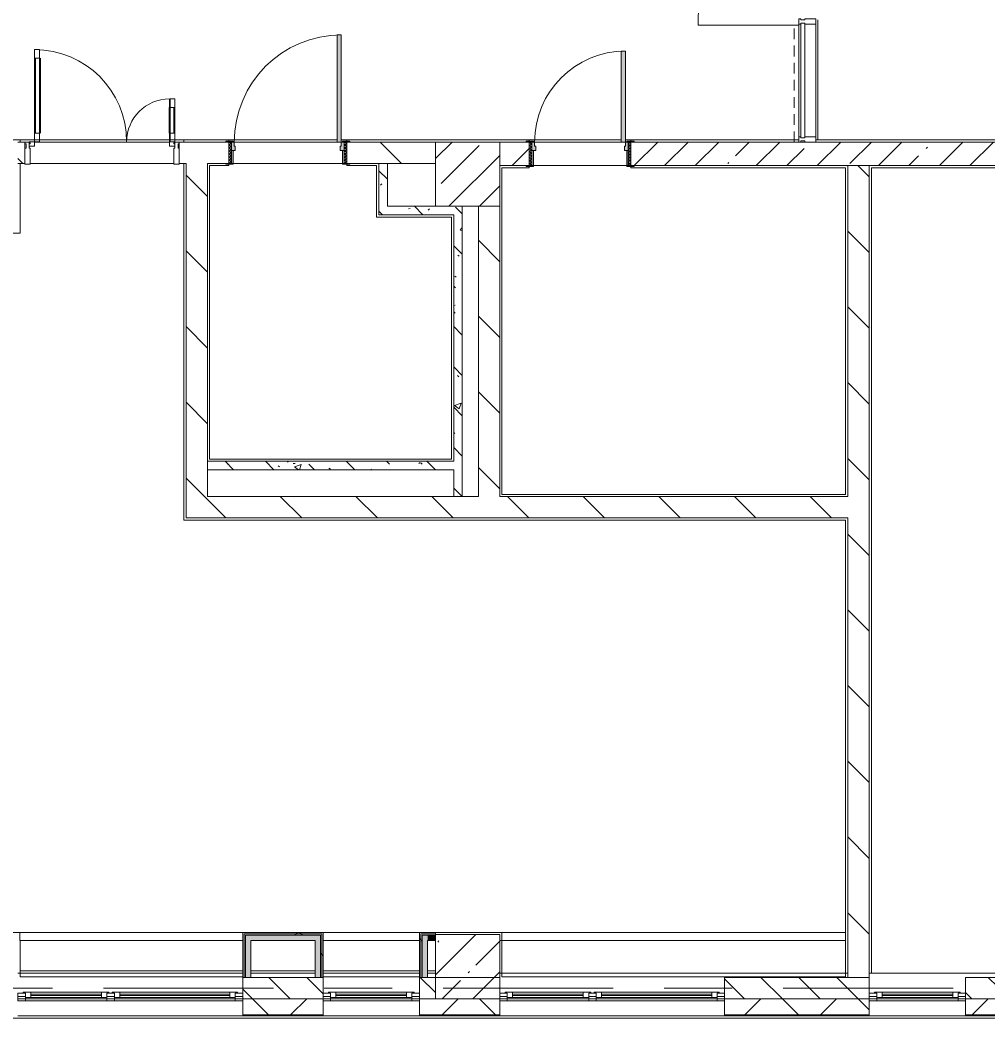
# Model space of a CAD drawing. Header units: millimetres. Extents: x 35881 to 234190, y -8553 to 29063.
# Drawn here: x 119958 to 129000, y -280 to 9040 of the extents above; entities that cross this region are included whole.
import ezdxf

# ---------------------------------------------------------------- set-up
doc = ezdxf.new("R2010")
doc.units = ezdxf.units.MM
doc.linetypes.add('200_ШТРИХ__ш1_п0_6_', pattern=[160, 100, -60])
doc.linetypes.add('Осевая', pattern=[3175, 635, -476.25, 1587.5, -476.25])
for name, color, linetype, lineweight, true_color in [('A-DETL-GENF-3', 7, 'Continuous', 5, 0xaaaaaa), ('A-DOOR-4', 7, 'Continuous', 5, 0xaaaaaa), ('A-DOOR-5', 7, 'Continuous', 5, 0xe2e2e2), ('A-DOOR-FRAM-2', 7, 'Continuous', 5, 0xe2e2e2), ('A-DOOR-FRAM-3', 7, 'Continuous', 5, 0xaaaaaa), ('A-FLOR-1', 7, 'Continuous', 5, 0xaaaaaa), ('I-WALL-2', 7, 'Continuous', 5, 0xe7e7e7), ('I-WALL-5', 7, 'Continuous', 5, 0x787878)]:
    doc.layers.add(name, color=color, linetype=linetype, lineweight=lineweight, true_color=true_color)
for name, color, linetype, lineweight in [('A-DETL-MBND-1', 7, '200_ШТРИХ__ш1_п0_6_', 9), ('A-GLAZ-2', 7, 'Continuous', 5), ('A-GLAZ-CURT-3', 7, 'Continuous', 5), ('A-GLAZ-CWMG-3', 7, 'Continuous', 5), ('A-WALL', 7, 'Continuous', 9), ('A-WALL-3', 7, 'Continuous', 5), ('I-WALL-4', 7, 'Continuous', 5), ('S-COLS-1', 7, 'Continuous', 5), ('Оси-2', 7, 'Осевая', 9)]:
    doc.layers.add(name, color=color, linetype=linetype, lineweight=lineweight)
pattern_1 = [(135, (107179.66, 0), (-353.553, -353.553), [])]
pattern_2 = [(135, (107179.66, 0), (-377.17, -377.17), [533.4, -88.9, 17.78, -88.9]), (135, (107179.66, 376.94), (-377.17, -377.17), []), (50, (107179.66, 0), (637.645, -55.787), [66.675, -733.425]), (355, (107179.66, 0), (-123.35, 668.7), [53.34, -586.74]), (100.451, (107232.8, -4.65), (514.299, 612.908), [56.665, -623.315]), (46.184, (107179.66, 177.8), (948.776, -147.15), [100.01, -1100.137]), (96.636, (107258.7, 165.5), (830.91, 865.997), [85, -934.973]), (351.184, (107179.7, 177.8), (830.92, 865.99), [80.01, -880.11]), (21, (107268.56, 133.35), (530.65, -357.928), [66.675, -733.425]), (326, (107268.56, 133.35), (216.308, 644.658), [53.34, -586.74]), (71.451, (107312.8, 103.5), (746.96, 286.724), [56.665, -623.315]), (37.5, (107179.66, 0), (10.8105, 295.9426), [16.764, -562.864, 16.764, -578.866, -588.962]), (37.5, (107179.66, 0), (10.8105, 295.9426), [-1175.258, 16.764, -572.198]), (7.5, (107179.66, 0), (233.869, 350.632), [16.764, -322.834, 16.764, -549.529, -224.472]), (7.5, (107179.66, 0), (233.869, 350.632), [-905.891, 16.764, -207.708]), (327.5, (106981.4, 0), (474.5678, -20.0513), [16.764, -205.486, 16.764, -676.656, -920.115]), (327.5, (106981.4, 0), (474.5678, -20.0513), [-915.67, 16.764, -903.351]), (317.5, (106892.5, 0), (518.452, 88.993), [16.764, -272.161, 16.764, -443.738, -653.415]), (317.5, (106892.5, 0), (518.452, 88.993), [-749.427, 16.764, -636.651])]
pattern_3 = [(45, (107179.66, 0), (-285.123, 285.123), []), (45, (107464.8, 0), (-285.123, 285.123), [504.031, -100.806, 16.764, -84.042])]
pattern_4 = [(45, (107179.66, 0), (-530.33, 530.33), []), (135, (107179.66, 0), (-530.33, -530.33), [])]

# ---------------------------------------------------------------- blocks, each defined once
blk = doc.blocks.new('120_Окно_СКБ_2Ст - 120_Окно_СКБ_2Ст 2100х2500 _мал створка справа_-22445857-1_10_2_птичка')
at = {"layer": 'A-GLAZ-2'}
for p, q in [((-1050, -127), (-1050, -57)), ((-1050, -57), (-980, -57)), ((1050, -57), (-1050, -57)), ((-980, -57), (-980, -127)), ((150, -87), (-980, -87)), ((-980, -87), (-980, -127)), ((-930, -137), (-930, -87)), ((100, -137), (100, -87)), ((150, -127), (150, -57)), ((150, -57), (220, -57)), ((150, -127), (150, -87)), ((220, -57), (220, -127)), ((980, -87), (220, -87)), ((220, -87), (220, -127)), ((270, -137), (270, -87)), ((930, -137), (930, -87)), ((980, -127), (980, -57)), ((980, -57), (1050, -57)), ((980, -127), (980, -87)), ((1050, -57), (1050, -127)), ((-980, -127), (-1050, -127)), ((-1050, -127), (-1000, -127)), ((-980, -127), (-1000, -127)), ((-1000, -127), (-1000, -137)), ((-1000, -137), (170, -137)), ((170, -137), (-1000, -137)), ((-930, -107), (100, -107)), ((100, -117), (-930, -117)), ((220, -127), (150, -127)), ((170, -127), (150, -127)), ((170, -127), (200, -127)), ((170, -137), (170, -127)), ((220, -127), (200, -127)), ((200, -127), (200, -137)), ((200, -137), (1000, -137)), ((1000, -137), (200, -137)), ((270, -107), (930, -107)), ((930, -117), (270, -117)), ((1050, -127), (980, -127)), ((1000, -127), (980, -127)), ((1000, -127), (1050, -127)), ((1000, -137), (1000, -127))]:
    blk.add_line(p, q, dxfattribs=at)
blk = doc.blocks.new('Прямоугольный импост - Импост структурный с накладкой - 160мм Темный-30756008-1_10_2_птичка')
at = {"layer": 'A-GLAZ-CWMG-3'}
for p, q in [((-50, 0), (-50, 17)), ((-50, 17), (0, 17)), ((-40, 0), (-50, 0)), ((-40, -40), (-40, 0)), ((0, 0), (-10, 0)), ((-10, 0), (-10, -40)), ((0, 17), (0, 0)), ((-50, -140), (-50, -40)), ((-50, -40), (-40, -40)), ((-10, -40), (0, -40)), ((0, -40), (0, -140)), ((0, -140), (-50, -140))]:
    blk.add_line(p, q, dxfattribs=at)
blk = doc.blocks.new('Системная панель - Стекло - 40мм-31920837-1_10_2_птичка')
at = {"layer": 'A-GLAZ-CURT-3'}
for p, q in [((535, 40), (-535, 40)), ((-535, 40), (-535, 0)), ((-535, 0), (535, 0)), ((535, 0), (535, 40))]:
    blk.add_line(p, q, dxfattribs=at)
blk = doc.blocks.new('Прямоугольный импост - Импост структурный с накладкой - 160мм Темный-31920697-1_10_2_птичка')
at = {"layer": 'A-GLAZ-CWMG-3'}
for p, q in [((20053.3, 7950), (20053.3, 9000)), ((20210.3, 7950), (20210.3, 9000))]:
    blk.add_line(p, q, dxfattribs=at)
blk = doc.blocks.new('Прямоугольный импост - Импост структурный с накладкой - 160мм Темный-30755591-1_10_2_птичка')
at = {"layer": 'A-GLAZ-CWMG-3'}
for p, q in [((-25, 0), (-25, 17)), ((-25, 17), (25, 17)), ((-15, 0), (-25, 0)), ((-15, -40), (-15, 0)), ((25, 0), (15, 0)), ((15, 0), (15, -40)), ((25, 17), (25, 0)), ((-25, -140), (-25, -40)), ((-25, -40), (-15, -40)), ((15, -40), (25, -40)), ((25, -40), (25, -140)), ((25, -140), (-25, -140))]:
    blk.add_line(p, q, dxfattribs=at)
blk = doc.blocks.new('120_Окно_СКБ_1Ст - 120_Окно_СКБ_1Ст 900х2500_h_-V271-1_10_2_птичка')
at = {"layer": 'A-GLAZ-2'}
for p, q in [((-450, -127), (-450, -57)), ((-450, -57), (-380, -57)), ((450, -57), (-450, -57)), ((-380, -57), (-380, -127)), ((380, -87), (-380, -87)), ((-380, -87), (-380, -127)), ((-330, -137), (-330, -87)), ((330, -137), (330, -87)), ((380, -127), (380, -57)), ((380, -57), (450, -57)), ((380, -127), (380, -87)), ((450, -57), (450, -127)), ((-380, -127), (-450, -127)), ((-450, -127), (-400, -127)), ((-380, -127), (-400, -127)), ((-400, -127), (-400, -137)), ((-400, -137), (400, -137)), ((400, -137), (-400, -137)), ((-330, -107), (330, -107)), ((330, -117), (-330, -117)), ((450, -127), (380, -127)), ((400, -127), (380, -127)), ((400, -127), (450, -127)), ((400, -137), (400, -127))]:
    blk.add_line(p, q, dxfattribs=at)
blk = doc.blocks.new('BSC_Колонна _Прямоугольная - 600х600-V342-1_10_2_птичка')
at = {"layer": 'S-COLS-1'}
h = blk.add_hatch(dxfattribs=at)
h.set_pattern_fill('FP_170', color=256, style=0, pattern_type=2)
h.set_pattern_definition([(45, (-16960, -7600), (-285.123, 285.123), []), (45, (-16674.88, -7600), (-285.123, 285.123), [504.031, -100.806, 16.764, -84.042])])
h.paths.add_polyline_path([(100, -300), (300, -300), (300, 300), (-300, 300), (-300, -300)])
for p, q in [((300, 300), (-300, 300)), ((-300, 300), (-300, -300)), ((300, -300), (300, 300)), ((-300, -300), (300, -300))]:
    blk.add_line(p, q, dxfattribs=at)
blk = doc.blocks.new('110_Дверь_СКБ_1Ст_Внутренняя1 - Д-7_л__950x2100h_Туалет-V352-1_10_2_птичка')
at = {"layer": 'A-DOOR-4'}
h = blk.add_hatch(dxfattribs=at)
h.set_pattern_fill('FP_114', color=256, style=0, pattern_type=2)
h.set_pattern_definition([(135, (1826.41, 174.685), (-14.14214, -14.14214), []), (225, (1826.41, 174.685), (14.14214, -14.14214), [])])
h.paths.add_polyline_path([(487.5, -110), (487.5, 110), (462.5, 110), (462.5, -110)])
at = {"layer": 'A-DOOR-5'}
h = blk.add_hatch(color=256, dxfattribs=at)
h.paths.add_polyline_path([(-437.5, 30), (-402.5, 30), (-402.5, 70), (-412.5, 70), (-412.5, 110), (-437.5, 110)])
h.paths.add_polyline_path([(447.5, 30), (462.5, 30), (462.5, 110), (437.5, 110), (437.5, 70), (427.5, 70), (427.5, 30), (437.5, 30)])
at = {"layer": 'A-DOOR-FRAM-2'}
for points in [[(414.4, 110), (437.5, 110), (437.5, 960), (397.5, 960), (397.5, 110)], [(-437.5, 110), (-422.5, 110), (-422.5, 118), (-492.5, 118), (-492.5, 110), (-442.4, 110)], [(517.5, 110), (517.5, 118), (447.5, 118), (447.5, 110), (487.5, 110)], [(-422.5, -110), (-422.5, 30), (-437.5, 30), (-437.5, -110)], [(462.5, -110), (462.5, 30), (447.5, 30), (447.5, -110)], [(-492.5, -118), (-422.5, -118), (-422.5, -110), (-492.5, -110)], [(517.5, -118), (517.5, -110), (447.5, -110), (447.5, -118), (492.2, -118)]]:
    blk.add_hatch(color=256, dxfattribs=at).paths.add_polyline_path(points)
at = {"layer": 'A-DOOR-FRAM-3'}
h = blk.add_hatch(dxfattribs=at)
h.set_pattern_fill('FP_115', color=256, style=0, pattern_type=2)
h.set_pattern_definition([(45, (-296.384, 174.685), (-14.1421, 14.1421), []), (135, (-296.384, 174.685), (-14.1421, -14.1421), [])])
h.paths.add_polyline_path([(-460.8, -110), (-437.5, -110), (-442.4, 110), (-462.5, 110), (-461.3, -110)])
at = {"layer": 'A-DOOR-4'}
for p, q in [((437.5, 960), (397.5, 960)), ((397.5, 960), (397.5, 110)), ((437.5, 110), (437.5, 960)), ((397.5, 110), (437.5, 110))]:
    blk.add_line(p, q, dxfattribs=at)
blk.add_arc((437.5, 110), 850, 90, 180, dxfattribs=at)
at = {"layer": 'A-DOOR-FRAM-3'}
for p, q in [((-422.5, 118), (-492.5, 118)), ((-492.5, 118), (-492.5, 110)), ((-492.5, 110), (-422.5, 110)), ((-437.5, 110), (-462.5, 110)), ((-462.5, 110), (-462.5, -110)), ((-412.5, 110), (-437.5, 110)), ((-437.5, 110), (-437.5, 30)), ((-437.5, -110), (-437.5, 110)), ((-422.5, 110), (-437.5, 110)), ((-437.5, 110), (-437.5, 109)), ((-437.5, 109), (-422.5, 109)), ((-422.5, 110), (-422.5, 118)), ((-422.5, 109), (-422.5, 110)), ((-412.5, 70), (-412.5, 110)), ((437.5, 110), (437.5, 70)), ((462.5, 110), (437.5, 110)), ((517.5, 118), (447.5, 118)), ((447.5, 118), (447.5, 110)), ((462.5, 110), (447.5, 110)), ((447.5, 110), (447.5, 109)), ((447.5, 110), (517.5, 110)), ((447.5, 109), (462.5, 109)), ((462.5, 30), (462.5, 110)), ((487.5, 110), (462.5, 110)), ((462.5, 110), (462.5, -110)), ((462.5, 109), (462.5, 110)), ((487.5, -110), (487.5, 110)), ((517.5, 110), (517.5, 118)), ((-437.5, 30), (-402.5, 30)), ((-422.5, 30), (-437.5, 30)), ((-437.5, 30), (-437.5, -110)), ((-422.5, -110), (-422.5, 30)), ((-402.5, 70), (-412.5, 70)), ((-402.5, 30), (-402.5, 70)), ((437.5, 70), (427.5, 70)), ((427.5, 70), (427.5, 30)), ((427.5, 30), (462.5, 30)), ((462.5, 30), (447.5, 30)), ((447.5, 30), (447.5, -110)), ((462.5, -110), (462.5, 30)), ((-422.5, -110), (-492.5, -110)), ((-492.5, -110), (-492.5, -118)), ((-492.5, -118), (-422.5, -118)), ((-462.5, -110), (-437.5, -110)), ((-437.5, -110), (-422.5, -110)), ((-422.5, -118), (-422.5, -110)), ((447.5, -110), (462.5, -110)), ((517.5, -110), (447.5, -110)), ((447.5, -110), (447.5, -118)), ((447.5, -118), (517.5, -118)), ((462.5, -110), (487.5, -110)), ((517.5, -118), (517.5, -110))]:
    blk.add_line(p, q, dxfattribs=at)
blk = doc.blocks.new('110_Дверь_СКБ_1Ст_Внутренняя1 - Д-4 1100x2100h_су мгн-31800557-1_10_2_птичка')
at = {"layer": 'A-DOOR-4'}
h = blk.add_hatch(dxfattribs=at)
h.set_pattern_fill('FP_116', color=256, style=0, pattern_type=2)
h.set_pattern_definition([(135, (1751.41, 164.685), (-14.14214, -14.14214), []), (225, (1751.41, 164.685), (14.14214, -14.14214), [])])
h.paths.add_polyline_path([(562.5, 100), (537.5, 100), (537.5, -100), (562.5, -100)])
at = {"layer": 'A-DOOR-5'}
h = blk.add_hatch(color=256, dxfattribs=at)
h.paths.add_polyline_path([(537.5, 20), (537.5, 100), (512.5, 100), (512.5, 60), (502.5, 60), (502.5, 20), (522.5, 20)])
h.paths.add_polyline_path([(-477.5, 44), (-477.5, 60), (-487.5, 60), (-487.5, 100), (-512.5, 100), (-512.5, 20), (-477.5, 20)])
at = {"layer": 'A-DOOR-FRAM-2'}
for points in [[(512.5, 120), (512.5, 1100), (472.5, 1100), (472.5, 100), (512.5, 100), (512.5, 111.4)], [(-497.5, 100), (-497.5, 108), (-567.5, 108), (-567.5, 100), (-512.5, 100)], [(592.5, 108), (522.5, 108), (522.5, 100), (592.5, 100)], [(-497.5, 20), (-512.5, 20), (-512.5, -100), (-497.5, -100)], [(537.5, 20), (522.5, 20), (522.5, -100), (537.5, -100)], [(-497.5, -100), (-567.5, -100), (-567.5, -108), (-497.5, -108)], [(592.5, -108), (592.5, -100), (522.5, -100), (522.5, -108), (562.5, -108)]]:
    blk.add_hatch(color=256, dxfattribs=at).paths.add_polyline_path(points)
at = {"layer": 'A-DOOR-FRAM-3'}
h = blk.add_hatch(dxfattribs=at)
h.set_pattern_fill('FP_117', color=256, style=0, pattern_type=2)
h.set_pattern_definition([(45, (-371.384, 164.685), (-14.1421, 14.1421), []), (135, (-371.384, 164.685), (-14.1421, -14.1421), [])])
h.paths.add_polyline_path([(-512.5, -100), (-512.5, 100), (-537.5, 100), (-537.5, -100)])
at = {"layer": 'A-DOOR-4'}
for p, q in [((512.5, 1100), (472.5, 1100)), ((472.5, 1100), (472.5, 100)), ((512.5, 100), (512.5, 1100)), ((472.5, 100), (512.5, 100))]:
    blk.add_line(p, q, dxfattribs=at)
blk.add_arc((512.5, 100), 1000, 90, 180, dxfattribs=at)
at = {"layer": 'A-DOOR-FRAM-3'}
for p, q in [((-497.5, 108), (-567.5, 108)), ((-567.5, 108), (-567.5, 100)), ((-567.5, 100), (-497.5, 100)), ((-512.5, 100), (-537.5, 100)), ((-537.5, 100), (-537.5, -100)), ((-487.5, 100), (-512.5, 100)), ((-512.5, 100), (-512.5, 20)), ((-512.5, -100), (-512.5, 100)), ((-497.5, 100), (-512.5, 100)), ((-512.5, 100), (-512.5, 99)), ((-512.5, 99), (-497.5, 99)), ((-497.5, 100), (-497.5, 108)), ((-497.5, 99), (-497.5, 100)), ((-487.5, 60), (-487.5, 100)), ((512.5, 100), (512.5, 60)), ((537.5, 100), (512.5, 100)), ((592.5, 108), (522.5, 108)), ((522.5, 108), (522.5, 100)), ((537.5, 100), (522.5, 100)), ((522.5, 100), (522.5, 99)), ((522.5, 100), (592.5, 100)), ((522.5, 99), (537.5, 99)), ((537.5, 20), (537.5, 100)), ((562.5, 100), (537.5, 100)), ((537.5, 100), (537.5, -100)), ((537.5, 99), (537.5, 100)), ((562.5, -100), (562.5, 100)), ((592.5, 100), (592.5, 108)), ((-512.5, 20), (-477.5, 20)), ((-497.5, 20), (-512.5, 20)), ((-512.5, 20), (-512.5, -100)), ((-497.5, -100), (-497.5, 20)), ((-477.5, 60), (-487.5, 60)), ((-477.5, 20), (-477.5, 60)), ((512.5, 60), (502.5, 60)), ((502.5, 60), (502.5, 20)), ((502.5, 20), (537.5, 20)), ((537.5, 20), (522.5, 20)), ((522.5, 20), (522.5, -100)), ((537.5, -100), (537.5, 20)), ((-497.5, -100), (-567.5, -100)), ((-567.5, -100), (-567.5, -108)), ((-567.5, -108), (-497.5, -108)), ((-537.5, -100), (-512.5, -100)), ((-512.5, -100), (-497.5, -100)), ((-497.5, -108), (-497.5, -100)), ((522.5, -100), (537.5, -100)), ((592.5, -100), (522.5, -100)), ((522.5, -100), (522.5, -108)), ((522.5, -108), (592.5, -108)), ((537.5, -100), (562.5, -100)), ((592.5, -108), (592.5, -100))]:
    blk.add_line(p, q, dxfattribs=at)
blk = doc.blocks.new('Прямоугольный импост - Импост структурный с накладкой - 190мм-32633035-1_10_2_птичка')
at = {"layer": 'A-GLAZ-CWMG-3'}
for p, q in [((-50, 40), (-50, 190)), ((-50, 190), (0, 190)), ((0, 190), (0, 40)), ((-40, 40), (-50, 40)), ((-50, -17), (-50, 0)), ((-50, 0), (-40, 0)), ((-40, 0), (-40, 40)), ((-10, 40), (-10, 0)), ((0, 40), (-10, 40)), ((-10, 0), (0, 0)), ((0, 0), (0, -17)), ((0, -17), (-50, -17))]:
    blk.add_line(p, q, dxfattribs=at)
blk = doc.blocks.new('Дверь_Витражная_остекление_ - ВВ-6 остекление-32633143-1_10_2_птичка')
at = {"layer": 'A-DETL-GENF-3'}
for p, q in [((-630, 880), (-585, 880)), ((-630, 880), (-630, 20)), ((-585, 880), (-630, 880)), ((-630, 880), (-630, 20)), ((-585, 880), (-585, 20)), ((-585, 20), (-585, 880)), ((-630, 800), (-585, 800)), ((-620, 800), (-620, 100)), ((-576, 800), (-576, 100)), ((680, 420), (635, 420)), ((635, 420), (635, 20)), ((680, 420), (635, 420)), ((635, 420), (635, 20)), ((680, 420), (680, 20)), ((680, 20), (680, 420)), ((626, 340), (626, 100)), ((680, 340), (635, 340)), ((670, 340), (670, 100)), ((-630, 100), (-585, 100)), ((680, 100), (635, 100)), ((-585, 20), (-630, 20)), ((-630, 20), (-585, 20))]:
    blk.add_line(p, q, dxfattribs=at)
at = {"layer": 'A-DOOR-4'}
for p, q in [((-630, 880), (-630, 20)), ((630, 420), (630, 20)), ((-630, 20), (-680, 20)), ((-680, 20), (-680, -20)), ((-630, -20), (-630, 20)), ((680, 20), (630, 20)), ((630, 20), (630, -20)), ((680, -20), (680, 20)), ((-680, -20), (-630, -20)), ((630, -20), (680, -20))]:
    blk.add_line(p, q, dxfattribs=at)
for centre, radius, start, end in [((-630, 20), 860, 360, 90), ((630, 20), 400, 90, 180)]:
    blk.add_arc(centre, radius, start, end, dxfattribs=at)
blk = doc.blocks.new('Прямоугольный импост - Импост структурный с накладкой - 190мм-33226183-1_10_2_птичка')
at = {"layer": 'A-GLAZ-CWMG-3'}
for p, q in [((0, 190), (-50, 190)), ((-50, 190), (-50, 40)), ((0, 40), (0, 190)), ((-50, 40), (-40, 40)), ((-40, 0), (-50, 0)), ((-50, 0), (-50, -17)), ((-40, 40), (-40, 0)), ((-10, 0), (-10, 40)), ((-10, 40), (0, 40)), ((0, 0), (-10, 0)), ((0, -17), (0, 0)), ((-50, -17), (0, -17))]:
    blk.add_line(p, q, dxfattribs=at)
blk = doc.blocks.new('Зашивка приборов отопления19 - Зашивка приборов отопления-33282289-1_10_2_птичка')
at = {"layer": 'A-WALL-3'}
for p, q in [((12140, 520), (10058.6, 520)), ((10058.6, 520), (10058.6, 445)), ((10058.6, 445), (12140, 445)), ((12140, 445), (10060.9, 445)), ((10060.9, 445), (10060.9, 105)), ((10060.9, 105), (12140, 105))]:
    blk.add_line(p, q, dxfattribs=at)
blk = doc.blocks.new('Зашивка приборов отопления20 - Зашивка приборов отопления-33282357-1_10_2_птичка')
at = {"layer": 'A-WALL-3'}
for p, q in [((10960, 520), (10060, 520)), ((10060, 445), (10960, 445)), ((10960, 445), (10060.9, 445)), ((10060.9, 445), (10060.9, 105)), ((10060.9, 105), (10960, 105))]:
    blk.add_line(p, q, dxfattribs=at)
blk = doc.blocks.new('Зашивка приборов отопления21 - Зашивка приборов отопления-33282451-1_10_2_птичка')
at = {"layer": 'A-WALL-3'}
for p, q in [((13270.9, 520), (10060, 520)), ((10060, 520), (10060, 445)), ((13270.9, 445), (13270.9, 520)), ((10060, 445), (13270.9, 445)), ((13270.9, 445), (10060.9, 445)), ((10060.9, 445), (10060.9, 105)), ((13270.9, 105), (13270.9, 445)), ((10060.9, 105), (13270.9, 105))]:
    blk.add_line(p, q, dxfattribs=at)

msp = doc.modelspace()

# ---------------------------------------------------------------- hatches: boundary and pattern name
at = {"layer": 'A-WALL-3'}
h = msp.add_hatch(dxfattribs=at)
h.set_pattern_fill('FP_66', color=256, style=0, pattern_type=2)
h.set_pattern_definition([(135, (107179.66, 0), (-176.7767, -176.7767), [])])
h.paths.add_polyline_path([(114009.7, -100), (114839.7, -100), (114839.7, 100), (114009.7, 100), (114009.7, -80)])
h.paths.add_polyline_path([(129089.7, -100), (129089.7, 100), (128789.7, 100), (128789.7, -100)])
h.paths.add_polyline_path([(134489.7, -100), (135489.4, -100), (135489.4, 100), (134489.7, 100), (134489.7, -80)])
h.paths.add_polyline_path([(116339.4, -100), (117089.7, -100), (117089.7, 100), (116339.4, 100), (116339.4, -80)])
h.paths.add_polyline_path([(119339.7, -100), (119339.7, 100), (119189.7, 100), (119189.7, -100)])
h.paths.add_polyline_path([(127669.7, -100), (127889.7, -100), (127889.7, 100), (126539.7, 100), (126539.7, -100), (126574.8, -100)])
h.paths.add_polyline_path([(133589.7, -100), (133589.7, 100), (133339.7, 100), (133339.7, -100)])
h.paths.add_polyline_path([(122789.7, -100), (122789.7, 100), (122039.7, 100), (122039.7, -100)])
h.paths.add_polyline_path([(123689.7, -100), (123839.7, -94.4), (123839.7, 100), (123689.7, 100), (123689.7, -80)])
h.paths.add_polyline_path([(129814.7, -100), (129814.7, 100), (129689.7, 100), (129689.7, -100)])
h.paths.add_polyline_path([(132614.7, -100), (132739.7, -100), (132739.7, 100), (132614.7, 100), (132614.7, -80)])
h = msp.add_hatch(dxfattribs=at)
h.set_pattern_fill('FP_74', color=256, style=0, pattern_type=2)
h.set_pattern_definition([(45, (107179.66, 0), (-353.5534, 353.5534), []), (135, (107179.66, 0), (-353.5534, -353.5534), [])])
h.paths.add_polyline_path([(145570.7, -250), (145570.7, -100), (145169.7, -100), (145169.7, -250)])
h.paths.add_polyline_path([(141049.7, -250), (141049.7, -100), (140189.7, -100), (140189.7, -250)])
h.paths.add_polyline_path([(137389.7, -250), (137389.7, -100), (136389.4, -100), (136389.4, -250), (136799.1, -250)])
h.paths.add_polyline_path([(143149.7, -250), (144269.7, -250), (144269.7, -100), (143149.7, -100), (143149.7, -190.3)])
h.paths.add_polyline_path([(134489.7, -250), (135489.4, -250), (135489.4, -100), (134489.7, -100), (134489.7, -211.8)])
h.paths.add_polyline_path([(128789.7, -250), (129814.7, -250), (129814.7, -100), (128789.7, -100), (128789.7, -226)])
h.paths.add_polyline_path([(126574.8, -250), (127889.7, -250), (127889.7, -100), (126539.7, -100), (126539.7, -250)])
h.paths.add_polyline_path([(124439.7, -250), (124439.7, -100), (123689.7, -100), (123689.7, -250), (123786.4, -250)])
h.paths.add_polyline_path([(122789.7, -250), (122789.7, -100), (122039.7, -100), (122039.7, -250)])
h.paths.add_polyline_path([(133589.7, -250), (133589.7, -100), (132614.7, -100), (132614.7, -250), (133081.2, -250)])
h.paths.add_polyline_path([(119189.7, -250), (119939.7, -248), (119939.7, -100), (119189.7, -100), (119189.7, -249.9)])
h.paths.add_polyline_path([(117089.7, -250), (117089.7, -100), (116339.4, -100), (116339.4, -250), (116350.6, -250)])
h.paths.add_polyline_path([(115439.4, -250), (115439.4, -100), (114009.7, -100), (114009.7, -250), (115421.1, -250)])
h.paths.add_polyline_path([(110909.7, -250), (110909.7, -100), (106919.7, -100), (106919.7, -250), (110773.8, -250)])
at = {"layer": 'I-WALL-2'}
for points in [[(122064.7, 100), (122114.7, 100), (122114.7, 495), (122064.7, 495), (122064.7, 120)], [(122114.7, 445), (122764.7, 445), (122764.7, 495), (122114.7, 495)], [(123716.9, 100), (123764.7, 100), (123764.7, 495), (123714.7, 495), (123714.7, 100)], [(123839.7, 445), (123838.3, 495), (123764.7, 495), (123764.7, 445), (123838.3, 445)], [(122764.7, 100), (122764.7, 445), (122714.7, 445), (122714.7, 100)]]:
    msp.add_hatch(color=256, dxfattribs=at).paths.add_polyline_path(points)
at = {"layer": 'I-WALL-4'}
h = msp.add_hatch(dxfattribs=at)
h.set_pattern_fill('FP_73', color=256, style=0, pattern_type=2)
h.set_pattern_definition(pattern_1)
h.paths.add_polyline_path([(119939.7, 7700), (120004.7, 7700), (120004.7, 7900), (119939.7, 7900)])
h.paths.add_polyline_path([(121509.7, 7700), (121909.7, 7700), (121909.7, 7900), (121444.7, 7894.4), (121444.7, 7700), (121489.7, 7700)])
h.paths.add_polyline_path([(123039.7, 7700), (123839.7, 7700), (123839.7, 7900), (123009.7, 7900), (123009.7, 7700)])
h = msp.add_hatch(dxfattribs=at)
h.set_pattern_fill('FP_67', color=256, style=0, pattern_type=2)
h.set_pattern_definition(pattern_3)
h.paths.add_polyline_path([(127219.9, 7680), (129089.7, 7680), (129089.7, 7900), (125664.7, 7900), (125664.7, 7680), (126574.8, 7680)])
h.paths.add_polyline_path([(124439.7, 7680), (124714.7, 7680), (124714.7, 7900), (124439.7, 7900), (124439.7, 7841.3)])
h = msp.add_hatch(dxfattribs=at)
h.set_pattern_fill('FP_73', color=256, style=0, pattern_type=2)
h.set_pattern_definition(pattern_1)
h.paths.add_polyline_path([(121709.7, 4590), (121709.7, 7700), (121509.7, 7700), (121509.7, 4590), (121577.1, 4590)])
h = msp.add_hatch(dxfattribs=at)
h.set_pattern_fill('FP_73', color=256, style=0, pattern_type=2)
h.set_pattern_definition(pattern_1)
h.paths.add_polyline_path([(127889.7, 100), (127889.7, 7680), (127689.7, 7680), (127689.7, 100)])
h = msp.add_hatch(dxfattribs=at)
h.set_pattern_fill('FP_73', color=256, style=0, pattern_type=2)
h.set_pattern_definition(pattern_1)
h.paths.add_polyline_path([(124239.7, 4590), (124439.7, 4590), (124439.7, 7300), (124239.7, 7300), (124239.7, 4610)])
h = msp.add_hatch(dxfattribs=at)
h.set_pattern_fill('FP_73', color=256, style=0, pattern_type=2)
h.set_pattern_definition(pattern_1)
h.paths.add_polyline_path([(127669.7, 4390), (127689.7, 4390), (127689.7, 4590), (121509.7, 4590), (121509.7, 4390), (126574.8, 4390)])
h = msp.add_hatch(dxfattribs=at)
h.set_pattern_fill('FP_180', color=256, style=0, pattern_type=2)
h.set_pattern_definition(pattern_4)
h.paths.add_polyline_path([(122052.2, 507.5), (122789.7, 507.5), (122789.7, 520), (122052.2, 520)])
h = msp.add_hatch(dxfattribs=at)
h.set_pattern_fill('FP_180', color=256, style=0, pattern_type=2)
h.set_pattern_definition(pattern_4)
h.paths.add_polyline_path([(122777.2, 495), (122777.2, 507.5), (122064.7, 507.5), (122064.7, 495), (122764.7, 495)])
h = msp.add_hatch(dxfattribs=at)
h.set_pattern_fill('FP_180', color=256, style=0, pattern_type=2)
h.set_pattern_definition(pattern_4)
h.paths.add_polyline_path([(122777.2, 100), (122777.2, 495), (122764.7, 495), (122764.7, 100)])
h = msp.add_hatch(dxfattribs=at)
h.set_pattern_fill('FP_180', color=256, style=0, pattern_type=2)
h.set_pattern_definition(pattern_4)
h.paths.add_polyline_path([(122789.7, 100), (122789.7, 507.5), (122777.2, 507.5), (122777.2, 100)])
h = msp.add_hatch(dxfattribs=at)
h.set_pattern_fill('FP_180', color=256, style=0, pattern_type=2)
h.set_pattern_definition(pattern_4)
h.paths.add_polyline_path([(123700.6, 100), (123702.2, 100), (123702.2, 520), (123689.7, 520), (123689.7, 100)])
h = msp.add_hatch(dxfattribs=at)
h.set_pattern_fill('FP_180', color=256, style=0, pattern_type=2)
h.set_pattern_definition(pattern_4)
h.paths.add_polyline_path([(123714.7, 100), (123714.7, 507.5), (123702.2, 507.5), (123702.2, 100)])
at = {"layer": 'I-WALL-5'}
h = msp.add_hatch(dxfattribs=at)
h.set_pattern_fill('FP_89', color=256, style=0, pattern_type=2)
h.set_pattern_definition(pattern_2)
h.paths.add_polyline_path([(123389.7, 7220), (123389.7, 7700), (123309.7, 7700), (123309.7, 7220)])
h = msp.add_hatch(dxfattribs=at)
h.set_pattern_fill('FP_89', color=256, style=0, pattern_type=2)
h.set_pattern_definition(pattern_2)
h.paths.add_polyline_path([(123389.7, 7220), (124009.7, 7220), (124009.7, 7300), (123389.7, 7300), (123389.7, 7274)])
h = msp.add_hatch(dxfattribs=at)
h.set_pattern_fill('FP_89', color=256, style=0, pattern_type=2)
h.set_pattern_definition(pattern_2)
h.paths.add_polyline_path([(124089.7, 4590), (124089.7, 7300), (124009.7, 7300), (124009.7, 4590)])
h = msp.add_hatch(dxfattribs=at)
h.set_pattern_fill('FP_89', color=256, style=0, pattern_type=2)
h.set_pattern_definition(pattern_2)
h.paths.add_polyline_path([(124009.7, 4840), (124009.7, 4920), (121709.7, 4920), (121709.7, 4840), (123989.7, 4840)])
at = {"layer": 'S-COLS-1'}
h = msp.add_hatch(dxfattribs=at)
h.set_pattern_fill('FP_67', color=256, style=0, pattern_type=2)
h.set_pattern_definition(pattern_3)
h.paths.add_polyline_path([(124005.1, -100), (124439.7, -100), (124439.7, 500), (123839.7, 500), (123839.7, -100)])

# ---------------------------------------------------------------- linework, layer by layer
at = {"layer": 'A-DETL-MBND-1'}
msp.add_line((127189.7, 7900), (127189.7, 8991.3), dxfattribs=at)
at = {"layer": 'A-FLOR-1'}
for p, q in [((126292.9, 8991.3), (127232.9, 8991.3)), ((127409.7, 9040), (127409.7, 7920)), ((110172.9, 7920), (122919.7, 7920)), ((119959.7, 7920), (119959.7, 7900)), ((121489.7, 7900), (121489.7, 7920)), ((121909.7, 7920), (121909.7, 7908)), ((122959.7, 7920), (125574.7, 7920)), ((123009.7, 7908), (123009.7, 7920)), ((124714.7, 7920), (124714.7, 7908)), ((125614.7, 7920), (127232.9, 7920)), ((125664.7, 7908), (125664.7, 7920)), ((127389.9, 7920), (137389.7, 7920)), ((119959.7, 7700), (119959.7, 7050)), ((121489.7, 4370), (121489.7, 7700)), ((121909.7, 7680), (121729.7, 7680)), ((121729.7, 7680), (121729.7, 4940)), ((121909.7, 7692), (121909.7, 7680)), ((123009.7, 7680), (123009.7, 7692)), ((123289.7, 7680), (123009.7, 7680)), ((123289.7, 7200), (123289.7, 7680)), ((124714.7, 7660), (124459.7, 7660)), ((124459.7, 7660), (124459.7, 4610)), ((124714.7, 7672), (124714.7, 7660)), ((125664.7, 7660), (125664.7, 7672)), ((127669.7, 7660), (125664.7, 7660)), ((127669.7, 4610), (127669.7, 7660)), ((129069.7, 7660), (127909.7, 7660)), ((127909.7, 7660), (127909.7, 140)), ((123989.7, 7200), (123289.7, 7200)), ((123989.7, 4940), (123989.7, 7200)), ((119959.7, 7050), (118639.7, 7050)), ((121729.7, 4940), (123989.7, 4940)), ((124459.7, 4610), (127669.7, 4610)), ((127669.7, 4370), (121489.7, 4370)), ((127669.7, 520), (127669.7, 4370)), ((119319.7, 520), (119958.2, 520)), ((123839.7, 520), (124458.8, 520)), ((119959.7, 445), (119959.7, 140)), ((122039.7, 445), (119959.7, 445)), ((123689.7, 445), (122789.7, 445)), ((123838.3, 160.3), (123838.3, 445)), ((127669.7, 445), (124439.7, 445)), ((127669.7, 140), (127669.7, 445)), ((119959.7, 160.3), (122039.7, 160.3)), ((122114.7, 160.3), (122714.7, 160.3)), ((122789.7, 160.3), (123689.7, 160.3)), ((123764.7, 160.3), (123838.3, 160.3))]:
    msp.add_line(p, q, dxfattribs=at)
msp.add_arc((127236.6, 9041.3), 945, 107.75279, 183.03294, dxfattribs=at)
at = {"layer": 'A-WALL'}
for p, q in [((123389.7, 7700), (123309.7, 7700)), ((127889.7, 7680), (127689.7, 7680)), ((121709.7, 4920), (121709.7, 4840)), ((124009.7, 4590), (124089.7, 4590)), ((122052.2, 507.5), (122052.2, 100)), ((122777.2, 507.5), (122052.2, 507.5)), ((122064.7, 495), (122064.7, 100)), ((122764.7, 495), (122064.7, 495)), ((122764.7, 100), (122764.7, 495)), ((122777.2, 100), (122777.2, 507.5)), ((123702.2, 507.5), (123702.2, 100)), ((123839.7, 507.5), (123702.2, 507.5)), ((123714.7, 495), (123714.7, 100)), ((123839.7, 495), (123714.7, 495)), ((127689.7, 100), (127889.7, 100)), ((122789.7, -100), (122039.7, -100)), ((124439.7, -100), (123689.7, -100)), ((127889.7, -100), (126539.7, -100)), ((129089.7, -100), (128789.7, -100)), ((122039.7, -250), (122789.7, -250)), ((122039.7, -253), (122789.7, -253)), ((123689.7, -250), (124439.7, -250)), ((123689.7, -253), (124439.7, -253)), ((126539.7, -250), (127889.7, -250)), ((126539.7, -253), (127889.7, -253)), ((128789.7, -250), (129814.7, -250)), ((128789.7, -253), (129814.7, -253))]:
    msp.add_line(p, q, dxfattribs=at)
at = {"layer": 'A-WALL-3'}
for p, q in [((122039.7, 100), (122039.7, -258)), ((122714.7, 100), (122114.7, 100)), ((122789.7, -258), (122789.7, 100)), ((123689.7, 100), (123689.7, -258)), ((124439.7, 100), (123764.7, 100)), ((124439.7, -258), (124439.7, 100)), ((127689.7, 100), (126539.7, 100)), ((126539.7, 100), (126539.7, -258)), ((127889.7, -258), (127889.7, 100)), ((129089.7, 100), (128789.7, 100)), ((128789.7, 100), (128789.7, -258)), ((119939.7, -100), (122039.7, -100)), ((122789.7, -100), (123689.7, -100)), ((124439.7, -100), (126539.7, -100)), ((127889.7, -100), (128789.7, -100)), ((119939.7, -258), (133589.7, -258)), ((179459.7, -280), (106889.7, -280))]:
    msp.add_line(p, q, dxfattribs=at)
at = {"layer": 'I-WALL-4'}
for p, q in [((120004.7, 7900), (119939.7, 7900)), ((120004.7, 7700), (120004.7, 7900)), ((120094.7, 7900), (121354.7, 7900)), ((121879.7, 7900), (121444.7, 7900)), ((121444.7, 7900), (121444.7, 7700)), ((121959.7, 7900), (122919.7, 7900)), ((123839.7, 7900), (123039.7, 7900)), ((124684.7, 7900), (124439.7, 7900)), ((124764.7, 7900), (125574.7, 7900)), ((129089.7, 7900), (125694.7, 7900)), ((119939.7, 7700), (120004.7, 7700)), ((121395.1, 7700), (120054.2, 7700)), ((121444.7, 7700), (121509.7, 7700)), ((121509.7, 7700), (121509.7, 4390)), ((121709.7, 7700), (121879.7, 7700)), ((121709.7, 4920), (121709.7, 7700)), ((122969.7, 7700), (121949.7, 7700)), ((123039.7, 7700), (123309.7, 7700)), ((123309.7, 7700), (123309.7, 7220)), ((123389.7, 7700), (123839.7, 7700)), ((123389.7, 7300), (123389.7, 7700)), ((124439.7, 7680), (124684.7, 7680)), ((125624.7, 7680), (124754.7, 7680)), ((125694.7, 7680), (127689.7, 7680)), ((127689.7, 7680), (127689.7, 4590)), ((127889.7, 100), (127889.7, 7680)), ((127889.7, 7680), (129089.7, 7680)), ((123839.7, 7300), (123389.7, 7300)), ((124089.7, 4590), (124089.7, 7300)), ((124239.7, 7300), (124239.7, 4590)), ((124439.7, 4590), (124439.7, 7300)), ((123309.7, 7220), (124009.7, 7220)), ((124009.7, 7220), (124009.7, 4920)), ((124009.7, 4920), (121709.7, 4920)), ((121709.7, 4840), (124009.7, 4840)), ((121709.7, 4590), (121709.7, 4840)), ((124009.7, 4840), (124009.7, 4590)), ((124009.7, 4590), (121709.7, 4590)), ((124239.7, 4590), (124089.7, 4590)), ((127689.7, 4590), (124439.7, 4590)), ((121509.7, 4390), (127689.7, 4390)), ((127689.7, 4390), (127689.7, 100)), ((122039.7, 520), (122039.7, 100)), ((122789.7, 520), (122039.7, 520)), ((122789.7, 100), (122789.7, 520)), ((123689.7, 520), (123689.7, 100)), ((123839.7, 520), (123689.7, 520)), ((123839.7, 445), (123839.7, 520)), ((122114.7, 100), (122114.7, 445)), ((122114.7, 445), (122714.7, 445)), ((122714.7, 445), (122714.7, 100)), ((123764.7, 100), (123764.7, 445)), ((123764.7, 445), (123839.7, 445)), ((119939.7, 140), (122039.7, 140)), ((122039.7, 100), (122114.7, 100)), ((122114.7, 140), (122714.7, 140)), ((122714.7, 100), (122789.7, 100)), ((122789.7, 140), (123689.7, 140)), ((123689.7, 100), (123764.7, 100)), ((123764.7, 140), (123839.7, 140)), ((124439.7, 140), (127689.7, 140)), ((127889.7, 140), (129089.7, 140)), ((120009.7, -80), (119939.7, -80)), ((120839.7, -80), (120769.7, -80)), ((122039.7, -80), (121969.7, -80)), ((122856.9, -80), (122789.7, -80)), ((123689.7, -80), (123619.7, -80)), ((124509.7, -80), (124439.7, -80)), ((125339.7, -80), (125269.7, -80)), ((126539.7, -80), (126469.7, -80)), ((127959.7, -80), (127889.7, -80)), ((128789.7, -80), (128719.7, -80))]:
    msp.add_line(p, q, dxfattribs=at)
at = {"layer": 'S-COLS-1'}
for p, q in [((124439.7, 500), (123839.7, 500)), ((123839.7, 500), (123839.7, -100)), ((124439.7, -100), (124439.7, 500)), ((123839.7, -100), (124439.7, -100))]:
    msp.add_line(p, q, dxfattribs=at)
at = {"layer": 'Оси-2'}
msp.add_line((116450.9, 0), (133439.7, 0), dxfattribs=at)

# ---------------------------------------------------------------- block references
at = {"layer": 'A-DOOR-4'}
for name, p in [('110_Дверь_СКБ_1Ст_Внутренняя1 - Д-4 1100x2100h_су мгн-31800557-1_10_2_птичка', (122447.2, 7800)), ('Дверь_Витражная_остекление_ - ВВ-6 остекление-32633143-1_10_2_птичка', (120724.7, 7883)), ('110_Дверь_СКБ_1Ст_Внутренняя1 - Д-7_л__950x2100h_Туалет-V352-1_10_2_птичка', (125177.2, 7790))]:
    msp.add_blockref(name, p, dxfattribs=at)
at = {"layer": 'A-GLAZ-2', "rotation": 180}
for name, p in [('120_Окно_СКБ_2Ст - 120_Окно_СКБ_2Ст 2100х2500 _мал створка справа_-22445857-1_10_2_птичка', (120989.7, -175)), ('120_Окно_СКБ_1Ст - 120_Окно_СКБ_1Ст 900х2500_h_-V271-1_10_2_птичка', (123239.7, -175)), ('120_Окно_СКБ_2Ст - 120_Окно_СКБ_2Ст 2100х2500 _мал створка справа_-22445857-1_10_2_птичка', (125489.7, -175)), ('120_Окно_СКБ_1Ст - 120_Окно_СКБ_1Ст 900х2500_h_-V271-1_10_2_птичка', (128339.7, -175))]:
    msp.add_blockref(name, p, dxfattribs=at)
at = {"layer": 'A-GLAZ-CURT-3', "rotation": 269.9999999999999}
msp.add_blockref('Системная панель - Стекло - 40мм-31920837-1_10_2_птичка', (127249.9, 8475), dxfattribs=at)
at = {"layer": 'A-GLAZ-CWMG-3', "extrusion": (0, 0, -1)}
for name, p, rotation in [('Прямоугольный импост - Импост структурный с накладкой - 160мм Темный-30755591-1_10_2_птичка', (-127249.9, 9025), 270.0000000000001), ('Прямоугольный импост - Импост структурный с накладкой - 160мм Темный-30756008-1_10_2_птичка', (-127249.9, 7900), 270.0000000000001), ('Прямоугольный импост - Импост структурный с накладкой - 190мм-32633035-1_10_2_птичка', (-121444.7, 7883), 180)]:
    msp.add_blockref(name, p, dxfattribs=dict(at, rotation=rotation))
at = {"layer": 'A-GLAZ-CWMG-3'}
msp.add_blockref('Прямоугольный импост - Импост структурный с накладкой - 160мм Темный-31920697-1_10_2_птичка', (107179.7, 0), dxfattribs=at)
at = {"layer": 'A-GLAZ-CWMG-3', "rotation": 180}
msp.add_blockref('Прямоугольный импост - Импост структурный с накладкой - 190мм-33226183-1_10_2_птичка', (120004.7, 7883), dxfattribs=at)
at = {"layer": 'A-WALL-3'}
for name, p in [('Зашивка приборов отопления19 - Зашивка приборов отопления-33282289-1_10_2_птичка', (109899.7, 0)), ('Зашивка приборов отопления20 - Зашивка приборов отопления-33282357-1_10_2_птичка', (112729.7, 0)), ('Зашивка приборов отопления21 - Зашивка приборов отопления-33282451-1_10_2_птичка', (114398.8, 0))]:
    msp.add_blockref(name, p, dxfattribs=at)
at = {"layer": 'S-COLS-1'}
msp.add_blockref('BSC_Колонна _Прямоугольная - 600х600-V342-1_10_2_птичка', (124139.7, 7600), dxfattribs=at)

doc.saveas('drawing.dxf')
